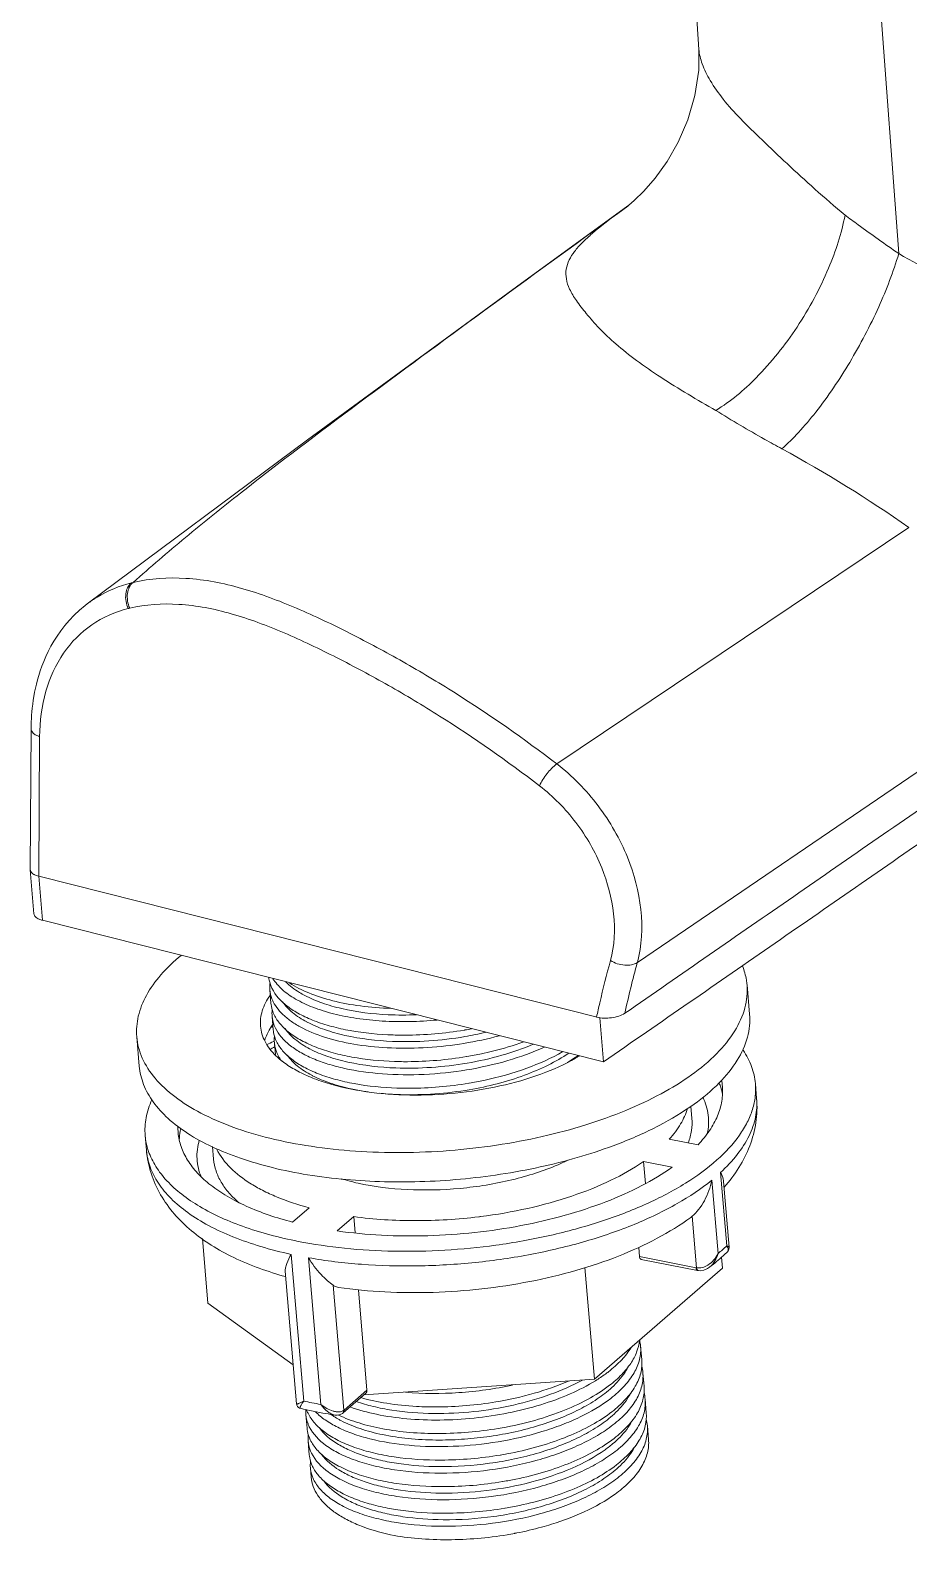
# Model space of a CAD drawing. Header units: millimetres. Extents: x 1931 to 2525, y -1753 to -1333.
# Drawn here: x 2416.53 to 2443.07, y -1498.7 to -1453.1 of the extents above; entities that cross this region are included whole.
import ezdxf

# ---------------------------------------------------------------- set-up
doc = ezdxf.new("R2010")
doc.units = ezdxf.units.MM
doc.header["$LTSCALE"] = 0.1
doc.layers.get('0').update_dxf_attribs({"lineweight": 13})

msp = doc.modelspace()

# ---------------------------------------------------------------- linework, layer by layer
at = {"color": 7, "linetype": 'Continuous'}
for p, q in [((2435.657, -1437.268), (2436.727, -1453.684)), ((2441.38, -1441.287), (2442.761, -1459.849)), ((2434.272, -1458.636), (2434.577, -1458.413)), ((2434.273, -1458.635), (2434.416, -1458.529)), ((2434.577, -1458.413), (2434.585, -1458.407)), ((2434.609, -1458.387), (2434.585, -1458.407)), ((2424.898, -1465.472), (2418.249, -1470.427)), ((2432.433, -1475.263), (2443.066, -1468.118)), ((2418.244, -1470.43), (2418.249, -1470.427)), ((2445.443, -1474.059), (2434.866, -1481.261)), ((2416.526, -1478.446), (2416.553, -1474.196)), ((2416.81, -1474.439), (2416.784, -1478.656)), ((2416.526, -1478.458), (2416.639, -1479.788)), ((2416.548, -1478.519), (2416.564, -1478.541)), ((2416.564, -1478.541), (2416.602, -1478.577)), ((2416.602, -1478.577), (2416.637, -1478.599)), ((2416.896, -1479.986), (2416.784, -1478.656)), ((2416.784, -1478.656), (2433.73, -1482.933)), ((2416.896, -1479.986), (2433.843, -1484.262)), ((2423.765, -1482.084), (2423.8, -1482.491)), ((2438.18, -1481.938), (2438.255, -1482.824)), ((2423.833, -1482.886), (2423.868, -1483.293)), ((2433.73, -1482.933), (2433.743, -1482.924)), ((2433.73, -1482.933), (2433.843, -1484.262)), ((2419.746, -1483.502), (2419.821, -1484.389)), ((2423.891, -1483.639), (2423.874, -1483.647)), ((2423.901, -1483.688), (2423.931, -1484.04)), ((2429.636, -1483.302), (2429.653, -1483.299)), ((2429.704, -1484.104), (2429.719, -1484.101)), ((2429.773, -1484.906), (2429.786, -1484.904)), ((2438.47, -1485.363), (2438.433, -1484.92)), ((2436.483, -1485.601), (2436.515, -1485.975)), ((2420.037, -1486.927), (2419.999, -1486.484)), ((2422.035, -1486.819), (2422.067, -1487.201)), ((2435.832, -1486.596), (2436.701, -1486.767)), ((2435.92, -1487.442), (2435.051, -1487.271)), ((2435.108, -1487.938), (2435.051, -1487.271)), ((2437.379, -1487.605), (2437.567, -1489.821)), ((2437.304, -1490.048), (2437.116, -1487.832)), ((2437.639, -1489.854), (2437.471, -1487.87)), ((2424.448, -1489.1), (2424.948, -1488.668)), ((2426.302, -1488.936), (2425.803, -1489.368)), ((2426.302, -1488.936), (2426.344, -1489.425)), ((2430.115, -1488.936), (2430.132, -1488.934)), ((2436.525, -1488.924), (2436.481, -1488.958)), ((2436.525, -1488.924), (2436.657, -1490.482)), ((2421.729, -1489.597), (2421.895, -1491.549)), ((2424.787, -1494.507), (2424.41, -1490.075)), ((2434.931, -1490.143), (2434.907, -1489.865)), ((2424.93, -1490.177), (2425.306, -1494.609)), ((2433.28, -1490.469), (2433.567, -1493.847)), ((2433.567, -1493.847), (2437.439, -1490.492)), ((2436.642, -1490.48), (2434.931, -1490.143)), ((2436.688, -1490.562), (2434.977, -1490.226)), ((2436.667, -1490.522), (2436.657, -1490.482)), ((2436.683, -1490.55), (2436.667, -1490.522)), ((2437.411, -1490.159), (2437.439, -1490.492)), ((2424.572, -1494.59), (2424.232, -1490.585)), ((2425.999, -1494.786), (2425.678, -1491.01)), ((2436.688, -1490.562), (2436.71, -1490.566)), ((2426.699, -1494.18), (2426.442, -1491.146)), ((2424.472, -1493.416), (2421.895, -1491.549)), ((2434.966, -1492.849), (2435, -1493.257)), ((2435.034, -1493.652), (2435.068, -1494.059)), ((2426.699, -1494.18), (2426.008, -1494.778)), ((2433.567, -1493.847), (2426.608, -1494.32)), ((2424.572, -1494.592), (2424.572, -1494.592)), ((2426.654, -1494.279), (2425.977, -1494.866)), ((2435.102, -1494.454), (2435.137, -1494.861)), ((2424.855, -1494.92), (2424.889, -1495.327)), ((2425.729, -1494.93), (2425.728, -1494.929)), ((2425.96, -1494.88), (2425.977, -1494.863)), ((2425.96, -1494.88), (2425.96, -1494.88)), ((2425.977, -1494.863), (2425.994, -1494.828)), ((2425.994, -1494.828), (2425.999, -1494.786)), ((2428.192, -1494.669), (2428.206, -1494.67)), ((2435.17, -1495.256), (2435.205, -1495.663)), ((2424.923, -1495.722), (2424.957, -1496.129)), ((2430.726, -1496.138), (2430.73, -1496.137)), ((2424.991, -1496.524), (2425.015, -1496.807)), ((2430.794, -1496.94), (2430.802, -1496.938)), ((2430.862, -1497.742), (2430.875, -1497.74)), ((2431.185, -1498.499), (2431.189, -1498.498)), ((2431.189, -1498.498), (2431.196, -1498.496))]:
    msp.add_line(p, q, dxfattribs=at)
for points in [[(2436.726, -1453.677), (2436.722, -1454.303), (2436.607, -1455.077), (2436.393, -1455.809), (2436.103, -1456.479), (2435.764, -1457.068), (2435.406, -1457.565), (2435.059, -1457.964), (2434.774, -1458.244), (2434.609, -1458.387)], [(2434.583, -1458.407), (2431.37, -1460.745), (2424.898, -1465.472)], [(2418.245, -1470.43), (2418.189, -1470.473), (2418.012, -1470.622), (2417.851, -1470.774), (2417.703, -1470.93), (2417.57, -1471.086), (2417.45, -1471.243), (2417.341, -1471.399), (2417.243, -1471.555), (2417.153, -1471.71), (2417.073, -1471.865), (2417.001, -1472.018), (2416.937, -1472.167), (2416.88, -1472.313), (2416.831, -1472.454), (2416.787, -1472.59), (2416.749, -1472.722), (2416.715, -1472.851), (2416.686, -1472.976), (2416.66, -1473.099), (2416.638, -1473.221), (2416.619, -1473.341), (2416.602, -1473.458), (2416.589, -1473.573), (2416.577, -1473.684), (2416.569, -1473.792), (2416.562, -1473.895), (2416.558, -1473.992), (2416.555, -1474.082), (2416.554, -1474.158), (2416.553, -1474.196)], [(2437.586, -1489.996), (2437.623, -1489.944), (2437.639, -1489.882), (2437.639, -1489.854)], [(2436.71, -1490.566), (2436.761, -1490.57), (2436.873, -1490.553), (2436.986, -1490.503), (2437.044, -1490.465)], [(2424.572, -1494.592), (2424.581, -1494.634), (2424.603, -1494.671), (2424.631, -1494.699), (2424.662, -1494.717), (2424.687, -1494.725)], [(2425.728, -1494.929), (2425.8, -1494.934), (2425.894, -1494.916), (2425.96, -1494.88)], [(2425.96, -1494.88), (2425.968, -1494.874), (2425.977, -1494.866)]]:
    msp.add_lwpolyline(points, dxfattribs=at)
for centre, radius, start, end in [((2464.719, -1499.74), 51.152, 126.0861, 126.3277), ((2420.15, -1500.749), 46.733, 54.4168, 61.0644), ((2419.565, -1501.811), 41.08, 55.1044, 61.396), ((2420.455, -1473.317), 3.629, 103.0687, 103.908), ((2420.448, -1474.489), 4.037, 103.1268, 103.8219), ((2416.652, -1478.447), 0.126, 179.6269, 182.9528), ((2416.652, -1478.448), 0.126, 179.696, 182.6136), ((2416.651, -1478.448), 0.125, 182.6152, 189.4594), ((2416.844, -1478.241), 0.414, 239.9101, 242.3146), ((2466.669, -1489.939), 32.966, 164.7385, 167.485), ((2424.734, -1482.003), 0.972, 173.5912, 184.7743), ((2424.801, -1482.805), 0.971, 173.5862, 184.7826), ((2428.165, -1492.534), 10.286, 114.9915, 115.2668), ((2428.21, -1492.629), 10.39, 114.8046, 114.9917), ((2426.383, -1480.215), 3.213, 242.2007, 242.4073), ((2427.803, -1472.668), 10.179, 267.377, 272.2131), ((2427.851, -1472.614), 10.835, 279.5733, 280.6743), ((2428.152, -1492.869), 10.166, 114.8897, 116.0991), ((2424.867, -1483.607), 0.969, 173.5794, 184.7983), ((2427.809, -1473.146), 10.308, 268.2365, 269.5087), ((2427.811, -1472.9), 10.553, 269.507, 270.2136), ((2427.802, -1472.297), 11.157, 270.2474, 279.4623), ((2427.952, -1473.512), 10.13, 279.6763, 283.308), ((2427.464, -1490.112), 7.242, 119.4315, 120.6856), ((2426.466, -1480.989), 3.245, 242.4653, 242.6789), ((2427.87, -1473.099), 11.157, 270.2474, 279.4623), ((2427.933, -1473.496), 10.755, 279.5582, 281.9517), ((2427.874, -1474.045), 10.21, 268.0759, 268.9199), ((2427.879, -1473.777), 10.479, 268.9225, 270.2165), ((2426.54, -1481.78), 3.258, 242.453, 242.9286), ((2427.603, -1478.731), 6.495, 257.5604, 257.6768), ((2427.942, -1474.85), 10.208, 268.0961, 269.0346), ((2427.947, -1474.55), 10.508, 269.0362, 270.2159), ((2427.938, -1473.902), 11.156, 270.247, 279.4626), ((2428.002, -1474.299), 10.754, 279.551, 281.9359), ((2435.596, -1485.639), 1.891, 18.7812, 22.9337), ((2435.698, -1485.605), 1.783, 12.0042, 18.8094), ((2435.711, -1485.151), 1.732, 4.8612, 11.351), ((2427.971, -1476.122), 9.132, 264.2899, 267.7261), ((2427.993, -1475.633), 9.621, 267.7103, 268.0442), ((2427.996, -1475.543), 9.712, 268.0442, 268.3299), ((2422.719, -1486.253), 1.73, 178.3142, 184.8407), ((2429.93, -1481.452), 6.437, 294.844, 296.092), ((2428.17, -1473.33), 15.726, 276.9805, 277.1039), ((2433.715, -1485.64), 5.685, 309.1493, 312.6516), ((2436.703, -1490.173), 0.313, 258.8546, 261.5843), ((2436.628, -1489.8), 0.704, 301.2326, 301.6475), ((2436.703, -1490.018), 0.562, 307.5381, 309.0851), ((2433.767, -1492.952), 1.203, 4.8709, 13.5666), ((2433.83, -1493.755), 1.208, 4.8855, 14.698), ((2427.662, -1481.205), 13.609, 257.803, 258.8657), ((2427.781, -1480.594), 14.232, 258.8701, 259.9867), ((2428.755, -1483.529), 11.156, 270.2469, 279.4627), ((2433.9, -1494.557), 1.207, 4.8787, 14.7004), ((2425.815, -1494.838), 0.964, 175.7352, 184.8224), ((2425.889, -1494.408), 1.077, 199.6808, 205.7453), ((2427.034, -1492.878), 2.482, 234.9569, 237.4639), ((2425.878, -1494.629), 0.198, 307.4301, 310.938), ((2428.759, -1484.543), 10.142, 266.8714, 270.2491), ((2433.969, -1495.359), 1.206, 4.8755, 14.7071), ((2425.889, -1495.641), 0.969, 173.5809, 184.7969), ((2428.824, -1484.333), 11.154, 270.2463, 279.4632), ((2433.353, -1494.753), 1.83, 329.251, 330.8453), ((2425.959, -1496.443), 0.972, 173.5938, 184.7804), ((2428.891, -1485.128), 11.161, 270.2495, 279.4605), ((2428.944, -1485.472), 10.813, 279.505, 281.2039), ((2426.05, -1496.411), 1.068, 201.1693, 203.2104), ((2428.959, -1485.927), 11.165, 270.2508, 279.4592), ((2429.021, -1486.323), 10.763, 279.5233, 281.6674), ((2429.027, -1486.728), 11.166, 270.2515, 279.4587), ((2429.094, -1487.152), 10.737, 279.5462, 281.9159), ((2429.03, -1487.742), 10.152, 268.0215, 268.4897), ((2429.036, -1487.481), 10.413, 268.4923, 270.2197), ((2429.432, -1489.06), 9.598, 285.3521, 287.2007), ((2429.094, -1487.523), 11.173, 270.2551, 279.4564), ((2429.145, -1487.852), 10.84, 279.4796, 280.6961), ((2429.173, -1488.007), 10.682, 280.6984, 280.8542), ((2429.18, -1488.039), 10.65, 280.9129, 281.0583), ((2429.234, -1488.308), 10.375, 281.0463, 285.3058)]:
    msp.add_arc(centre, radius, start, end, dxfattribs=at)
msp.add_ellipse((2426.527, -1494.191), major_axis=(0.173, 0.008), ratio=0.770439, start_param=-0.770312, end_param=0.031821, dxfattribs=at)
for points, knots in [([(2441.139, -1458.685), (2440.831, -1458.429), (2440.241, -1457.919), (2439.411, -1457.155), (2438.663, -1456.444), (2438.004, -1455.808), (2437.466, -1455.221), (2437.079, -1454.663), (2436.82, -1454.158), (2436.736, -1453.827), (2436.726, -1453.677)], [0, 0, 0, 0, 0.177112, 0.345316, 0.499153, 0.633866, 0.750176, 0.851038, 0.933564, 1, 1, 1, 1]), ([(2434.271, -1458.636), (2432.932, -1459.61), (2430.319, -1461.513), (2426.507, -1464.308), (2423.485, -1466.588), (2421.221, -1468.403), (2420.153, -1469.321), (2419.635, -1469.782)], [0, 0, 0, 0, 0.269908, 0.526956, 0.770552, 0.886924, 1, 1, 1, 1]), ([(2434.272, -1458.636), (2434.011, -1458.831), (2433.642, -1459.111), (2433.211, -1459.502), (2432.907, -1459.835), (2432.699, -1460.215), (2432.708, -1460.625), (2432.82, -1460.948), (2433.036, -1461.296), (2433.341, -1461.685), (2433.731, -1462.131), (2434.236, -1462.608), (2434.86, -1463.1), (2435.859, -1463.786), (2436.673, -1464.266), (2437.238, -1464.583)], [0, 0, 0, 0, 0.111664, 0.158369, 0.199134, 0.266637, 0.299269, 0.336609, 0.38254, 0.438926, 0.50602, 0.585181, 0.676597, 0.77808, 1, 1, 1, 1]), ([(2441.139, -1458.685), (2441.037, -1459.235), (2440.651, -1460.416), (2439.746, -1462.085), (2438.592, -1463.543), (2437.684, -1464.315), (2437.238, -1464.583)], [0, 0, 0, 0, 0.231931, 0.511232, 0.784029, 1, 1, 1, 1]), ([(2441.139, -1458.685), (2441.27, -1458.782), (2441.806, -1459.177), (2442.349, -1459.562), (2442.761, -1459.849)], [0, 0, 0, 0, 0.244653, 1, 1, 1, 1]), ([(2442.761, -1459.849), (2442.601, -1460.4), (2442.164, -1461.525), (2441.322, -1463.129), (2440.479, -1464.382), (2439.766, -1465.233), (2439.409, -1465.59), (2439.232, -1465.745)], [0, 0, 0, 0, 0.247662, 0.520183, 0.782063, 0.898369, 1, 1, 1, 1]), ([(2439.232, -1465.745), (2439.059, -1465.651), (2438.385, -1465.279), (2437.723, -1464.887), (2437.238, -1464.583)], [0, 0, 0, 0, 0.256554, 1, 1, 1, 1]), ([(2454.723, -1468.623), (2453.074, -1469.822), (2449.744, -1472.212), (2444.686, -1475.74), (2439.588, -1479.263), (2436.187, -1481.618), (2434.486, -1482.795)], [0, 0, 0, 0, 0.247597, 0.497674, 0.748818, 1, 1, 1, 1]), ([(2418.249, -1470.427), (2418.346, -1470.353), (2418.755, -1470.075), (2419.222, -1469.884), (2419.583, -1469.794)], [0, 0, 0, 0, 0.247179, 1, 1, 1, 1]), ([(2419.483, -1470.569), (2419.454, -1470.502), (2419.411, -1470.353), (2419.4, -1470.08), (2419.484, -1469.867), (2419.583, -1469.794)], [0, 0, 0, 0, 0.269797, 0.553502, 1, 1, 1, 1]), ([(2419.635, -1469.781), (2419.536, -1469.854), (2419.452, -1470.064), (2419.459, -1470.337), (2419.501, -1470.487), (2419.531, -1470.558)], [0, 0, 0, 0, 0.447004, 0.719747, 1, 1, 1, 1]), ([(2419.635, -1469.781), (2420.155, -1469.661), (2421.274, -1469.587), (2422.945, -1469.919), (2424.592, -1470.541), (2426.206, -1471.314), (2427.803, -1472.169), (2429.915, -1473.436), (2431.442, -1474.503), (2432.433, -1475.263)], [0, 0, 0, 0, 0.112174, 0.232073, 0.356, 0.481831, 0.608634, 0.737119, 1, 1, 1, 1]), ([(2454.407, -1469.863), (2452.732, -1471.082), (2449.349, -1473.509), (2444.209, -1477.092), (2439.029, -1480.672), (2435.572, -1483.066), (2433.843, -1484.262)], [0, 0, 0, 0, 0.247492, 0.497534, 0.748747, 1, 1, 1, 1]), ([(2431.912, -1475.923), (2430.938, -1475.176), (2429.438, -1474.127), (2427.362, -1472.882), (2425.795, -1472.043), (2424.223, -1471.29), (2422.642, -1470.692), (2421.063, -1470.376), (2420.015, -1470.445), (2419.531, -1470.558)], [0, 0, 0, 0, 0.266692, 0.397009, 0.52566, 0.652762, 0.775592, 0.892102, 1, 1, 1, 1]), ([(2419.484, -1470.569), (2419.094, -1470.666), (2418.34, -1470.997), (2417.462, -1471.892), (2416.925, -1473.086), (2416.814, -1473.978), (2416.811, -1474.439)], [0, 0, 0, 0, 0.237654, 0.475142, 0.726513, 1, 1, 1, 1]), ([(2416.553, -1474.196), (2416.552, -1474.247), (2416.603, -1474.329), (2416.706, -1474.397), (2416.773, -1474.426), (2416.81, -1474.439)], [0, 0, 0, 0, 0.410925, 0.682598, 1, 1, 1, 1]), ([(2432.433, -1475.263), (2432.321, -1475.343), (2432.128, -1475.554), (2431.969, -1475.791), (2431.912, -1475.923)], [0, 0, 0, 0, 0.490292, 1, 1, 1, 1]), ([(2432.433, -1475.263), (2432.903, -1475.624), (2433.535, -1476.271), (2434.193, -1477.268), (2434.921, -1478.756), (2435.145, -1480.235), (2434.866, -1481.261)], [0, 0, 0, 0, 0.262459, 0.395657, 0.527979, 1, 1, 1, 1]), ([(2434.053, -1481.201), (2434.3, -1480.297), (2434.104, -1478.995), (2433.462, -1477.686), (2432.883, -1476.809), (2432.326, -1476.24), (2431.912, -1475.923)], [0, 0, 0, 0, 0.472068, 0.604359, 0.737532, 1, 1, 1, 1]), ([(2416.526, -1478.454), (2416.527, -1478.475), (2416.548, -1478.537), (2416.643, -1478.612), (2416.732, -1478.643), (2416.784, -1478.656)], [0, 0, 0, 0, 0.189576, 0.53795, 1, 1, 1, 1]), ([(2416.896, -1479.986), (2416.861, -1479.977), (2416.785, -1479.952), (2416.684, -1479.894), (2416.642, -1479.821), (2416.639, -1479.788)], [0, 0, 0, 0, 0.320959, 0.707594, 1, 1, 1, 1]), ([(2421.086, -1481.044), (2420.866, -1481.225), (2420.473, -1481.594), (2420.024, -1482.215), (2419.764, -1482.856), (2419.728, -1483.295), (2419.746, -1483.502)], [0, 0, 0, 0, 0.294405, 0.553863, 0.785053, 1, 1, 1, 1]), ([(2433.635, -1482.909), (2433.667, -1482.765), (2433.795, -1482.193), (2433.938, -1481.624), (2434.054, -1481.201)], [0, 0, 0, 0, 0.25141, 1, 1, 1, 1]), ([(2434.866, -1481.261), (2434.758, -1481.333), (2434.456, -1481.368), (2434.182, -1481.28), (2434.053, -1481.201)], [0, 0, 0, 0, 0.461455, 1, 1, 1, 1]), ([(2438.18, -1481.938), (2438.175, -1481.889), (2438.151, -1481.693), (2438.097, -1481.502), (2438.042, -1481.364)], [0, 0, 0, 0, 0.247568, 1, 1, 1, 1]), ([(2423.734, -1481.713), (2423.737, -1481.74), (2423.755, -1481.853), (2423.792, -1481.962), (2423.829, -1482.04)], [0, 0, 0, 0, 0.24664, 1, 1, 1, 1]), ([(2428.819, -1482.997), (2428.542, -1483.023), (2427.989, -1483.055), (2427.176, -1483.04), (2426.408, -1482.962), (2425.705, -1482.824), (2425.083, -1482.633), (2424.557, -1482.39), (2424.142, -1482.103), (2423.935, -1481.869), (2423.86, -1481.749)], [0, 0, 0, 0, 0.157517, 0.312402, 0.459234, 0.593713, 0.716618, 0.826058, 0.920143, 1, 1, 1, 1]), ([(2424.824, -1482.259), (2424.767, -1482.229), (2424.562, -1482.113), (2424.37, -1481.971), (2424.249, -1481.849)], [0, 0, 0, 0, 0.273256, 1, 1, 1, 1]), ([(2424.359, -1481.875), (2424.541, -1481.997), (2424.967, -1482.211), (2425.69, -1482.439), (2426.525, -1482.592), (2427.118, -1482.637), (2427.428, -1482.646)], [0, 0, 0, 0, 0.206012, 0.44378, 0.708576, 1, 1, 1, 1]), ([(2423.482, -1483.185), (2423.476, -1483.108), (2423.479, -1482.95), (2423.549, -1482.627), (2423.67, -1482.399), (2423.77, -1482.257)], [0, 0, 0, 0, 0.233532, 0.474288, 1, 1, 1, 1]), ([(2423.868, -1482.444), (2423.853, -1482.415), (2423.803, -1482.301), (2423.773, -1482.177), (2423.765, -1482.084)], [0, 0, 0, 0, 0.256085, 1, 1, 1, 1]), ([(2423.829, -1482.04), (2423.932, -1482.253), (2424.207, -1482.544), (2424.669, -1482.834), (2425.119, -1483.036), (2425.634, -1483.201), (2426.427, -1483.376), (2427.057, -1483.435), (2427.491, -1483.449)], [0, 0, 0, 0, 0.174512, 0.281597, 0.402643, 0.536034, 0.679673, 1, 1, 1, 1]), ([(2427.338, -1482.837), (2426.867, -1482.815), (2426.188, -1482.733), (2425.354, -1482.498), (2424.99, -1482.346), (2424.824, -1482.259)], [0, 0, 0, 0, 0.544916, 0.784405, 1, 1, 1, 1]), ([(2436.503, -1484.654), (2436.774, -1484.459), (2437.256, -1484.06), (2437.818, -1483.378), (2438.1, -1482.768), (2438.188, -1482.287), (2438.189, -1482.052), (2438.18, -1481.938)], [0, 0, 0, 0, 0.300144, 0.561343, 0.789912, 0.896234, 1, 1, 1, 1]), ([(2423.8, -1482.491), (2423.802, -1482.521), (2423.818, -1482.642), (2423.858, -1482.759), (2423.898, -1482.842)], [0, 0, 0, 0, 0.246788, 1, 1, 1, 1]), ([(2430.698, -1483.472), (2430.345, -1483.568), (2429.627, -1483.722), (2428.536, -1483.844), (2427.46, -1483.86), (2426.448, -1483.769), (2425.546, -1483.575), (2424.891, -1483.329), (2424.462, -1483.082), (2424.138, -1482.835), (2423.948, -1482.607), (2423.868, -1482.444)], [0, 0, 0, 0, 0.151009, 0.302362, 0.452543, 0.594299, 0.720913, 0.832268, 0.881084, 0.925001, 1, 1, 1, 1]), ([(2424.884, -1483.057), (2424.731, -1482.976), (2424.459, -1482.805), (2424.234, -1482.572), (2424.152, -1482.452)], [0, 0, 0, 0, 0.543583, 1, 1, 1, 1]), ([(2433.635, -1482.909), (2433.781, -1482.946), (2434.015, -1482.951), (2434.301, -1482.89), (2434.433, -1482.832), (2434.486, -1482.795)], [0, 0, 0, 0, 0.515755, 0.77741, 1, 1, 1, 1]), ([(2423.946, -1484.074), (2423.817, -1483.949), (2423.65, -1483.74), (2423.52, -1483.423), (2423.489, -1483.264), (2423.482, -1483.185)], [0, 0, 0, 0, 0.526983, 0.767293, 1, 1, 1, 1]), ([(2423.846, -1483.143), (2423.819, -1483.181), (2423.724, -1483.325), (2423.649, -1483.484), (2423.611, -1483.605)], [0, 0, 0, 0, 0.26404, 1, 1, 1, 1]), ([(2423.936, -1483.246), (2423.922, -1483.218), (2423.871, -1483.103), (2423.841, -1482.979), (2423.833, -1482.886)], [0, 0, 0, 0, 0.256071, 1, 1, 1, 1]), ([(2423.898, -1482.842), (2423.946, -1482.942), (2424.081, -1483.141), (2424.364, -1483.401), (2424.731, -1483.633), (2425.177, -1483.834), (2425.688, -1483.999), (2426.474, -1484.175), (2427.1, -1484.235), (2427.531, -1484.25)], [0, 0, 0, 0, 0.082578, 0.175671, 0.28264, 0.403521, 0.536731, 0.680146, 1, 1, 1, 1]), ([(2432.058, -1483.813), (2431.701, -1483.976), (2430.928, -1484.256), (2429.708, -1484.529), (2428.436, -1484.662), (2427.199, -1484.651), (2426.225, -1484.519), (2425.529, -1484.337), (2425.076, -1484.174), (2424.682, -1483.981), (2424.356, -1483.761), (2424.104, -1483.521), (2423.981, -1483.338), (2423.936, -1483.246)], [0, 0, 0, 0, 0.136314, 0.284149, 0.432894, 0.579154, 0.712658, 0.772798, 0.828726, 0.879494, 0.924675, 0.964392, 1, 1, 1, 1]), ([(2424.966, -1483.866), (2424.81, -1483.785), (2424.535, -1483.613), (2424.306, -1483.38), (2424.223, -1483.258)], [0, 0, 0, 0, 0.543825, 1, 1, 1, 1]), ([(2427.475, -1483.642), (2426.991, -1483.623), (2426.294, -1483.544), (2425.438, -1483.307), (2425.064, -1483.151), (2424.895, -1483.062)], [0, 0, 0, 0, 0.54563, 0.784872, 1, 1, 1, 1]), ([(2438.255, -1482.824), (2438.265, -1482.939), (2438.263, -1483.173), (2438.175, -1483.654), (2437.893, -1484.265), (2437.332, -1484.946), (2436.849, -1485.346), (2436.579, -1485.54)], [0, 0, 0, 0, 0.103766, 0.210088, 0.438656, 0.699855, 1, 1, 1, 1]), ([(2419.746, -1483.502), (2419.755, -1483.612), (2419.793, -1483.832), (2419.947, -1484.269), (2420.295, -1484.8), (2420.907, -1485.358), (2421.707, -1485.849), (2422.676, -1486.264), (2423.793, -1486.595), (2425.032, -1486.834), (2426.365, -1486.976), (2427.76, -1487.018), (2429.183, -1486.957), (2430.602, -1486.796), (2431.981, -1486.538), (2433.288, -1486.19), (2434.493, -1485.76), (2435.566, -1485.259), (2436.212, -1484.863), (2436.503, -1484.654)], [0, 0, 0, 0, 0.017749, 0.035897, 0.074692, 0.118668, 0.168919, 0.225682, 0.288592, 0.356866, 0.42943, 0.505009, 0.582199, 0.659532, 0.735535, 0.808787, 0.877983, 0.942002, 1, 1, 1, 1]), ([(2423.868, -1483.293), (2423.87, -1483.323), (2423.886, -1483.444), (2423.926, -1483.561), (2423.966, -1483.644)], [0, 0, 0, 0, 0.246755, 1, 1, 1, 1]), ([(2424.004, -1484.049), (2423.99, -1484.02), (2423.939, -1483.905), (2423.909, -1483.781), (2423.901, -1483.688)], [0, 0, 0, 0, 0.25601, 1, 1, 1, 1]), ([(2423.966, -1483.644), (2424.014, -1483.745), (2424.149, -1483.944), (2424.432, -1484.203), (2424.8, -1484.436), (2425.246, -1484.637), (2425.758, -1484.802), (2426.545, -1484.978), (2427.171, -1485.038), (2427.603, -1485.052)], [0, 0, 0, 0, 0.082544, 0.17564, 0.28261, 0.403498, 0.536704, 0.680128, 1, 1, 1, 1]), ([(2429.655, -1483.498), (2429.294, -1483.56), (2428.568, -1483.644), (2427.838, -1483.657), (2427.475, -1483.642)], [0, 0, 0, 0, 0.5021, 1, 1, 1, 1]), ([(2430.16, -1484.018), (2430.271, -1483.994), (2430.702, -1483.896), (2431.127, -1483.769), (2431.436, -1483.657)], [0, 0, 0, 0, 0.256779, 1, 1, 1, 1]), ([(2433.124, -1484.082), (2432.799, -1484.277), (2432.067, -1484.62), (2430.859, -1484.984), (2429.536, -1485.213), (2428.177, -1485.292), (2426.868, -1485.216), (2425.85, -1485.023), (2425.129, -1484.788), (2424.667, -1484.584), (2424.271, -1484.352), (2424.044, -1484.17), (2423.946, -1484.074)], [0, 0, 0, 0, 0.117948, 0.250655, 0.392194, 0.535628, 0.673818, 0.800196, 0.857323, 0.909758, 0.95729, 1, 1, 1, 1]), ([(2424.116, -1484.233), (2424.105, -1484.218), (2424.064, -1484.159), (2424.027, -1484.097), (2424.004, -1484.049)], [0, 0, 0, 0, 0.255547, 1, 1, 1, 1]), ([(2425.033, -1484.668), (2424.878, -1484.587), (2424.604, -1484.416), (2424.376, -1484.184), (2424.293, -1484.063)], [0, 0, 0, 0, 0.54366, 1, 1, 1, 1]), ([(2427.568, -1484.445), (2427.083, -1484.427), (2426.383, -1484.35), (2425.523, -1484.115), (2425.147, -1483.96), (2424.976, -1483.872)], [0, 0, 0, 0, 0.545478, 0.784663, 1, 1, 1, 1]), ([(2431.723, -1483.73), (2431.414, -1483.861), (2430.755, -1484.088), (2430.076, -1484.24), (2429.723, -1484.3)], [0, 0, 0, 0, 0.483539, 1, 1, 1, 1]), ([(2432.792, -1483.997), (2432.596, -1484.132), (2432.163, -1484.379), (2431.174, -1484.798), (2430.359, -1485.005), (2429.791, -1485.102)], [0, 0, 0, 0, 0.221775, 0.463274, 1, 1, 1, 1]), ([(2430.226, -1484.82), (2430.666, -1484.727), (2431.487, -1484.499), (2432.268, -1484.152), (2432.614, -1483.952)], [0, 0, 0, 0, 0.529289, 1, 1, 1, 1]), ([(2433.077, -1484.069), (2433.052, -1484.088), (2432.949, -1484.161), (2432.842, -1484.231), (2432.76, -1484.281)], [0, 0, 0, 0, 0.244196, 1, 1, 1, 1]), ([(2438.433, -1484.919), (2438.418, -1484.744), (2438.336, -1484.385), (2438.164, -1484.061), (2438.06, -1483.906)], [0, 0, 0, 0, 0.486446, 1, 1, 1, 1]), ([(2434.267, -1486.745), (2433.556, -1487.018), (2432.04, -1487.462), (2429.674, -1487.839), (2427.265, -1487.932), (2425.311, -1487.765), (2423.865, -1487.476), (2422.898, -1487.196), (2422.038, -1486.853), (2421.299, -1486.453), (2420.695, -1486.002), (2420.234, -1485.503), (2419.93, -1484.964), (2419.837, -1484.577), (2419.821, -1484.389)], [0, 0, 0, 0, 0.143321, 0.296047, 0.449756, 0.59591, 0.663762, 0.727019, 0.785087, 0.837617, 0.884602, 0.9265, 0.96438, 1, 1, 1, 1]), ([(2429.723, -1484.3), (2429.366, -1484.361), (2428.649, -1484.445), (2427.927, -1484.459), (2427.568, -1484.445)], [0, 0, 0, 0, 0.501964, 1, 1, 1, 1]), ([(2426.203, -1485.073), (2425.996, -1485.027), (2425.604, -1484.921), (2425.228, -1484.768), (2425.057, -1484.68)], [0, 0, 0, 0, 0.526019, 1, 1, 1, 1]), ([(2426.769, -1485.173), (2426.721, -1485.167), (2426.536, -1485.14), (2426.352, -1485.106), (2426.216, -1485.076)], [0, 0, 0, 0, 0.257547, 1, 1, 1, 1]), ([(2430.594, -1489.798), (2431.142, -1489.723), (2432.209, -1489.532), (2433.731, -1489.119), (2435.108, -1488.596), (2436.294, -1487.979), (2437.253, -1487.288), (2437.863, -1486.639), (2438.192, -1486.1), (2438.354, -1485.707), (2438.439, -1485.312), (2438.444, -1485.048), (2438.433, -1484.919)], [0, 0, 0, 0, 0.16718, 0.32734, 0.476581, 0.611709, 0.730616, 0.832862, 0.878385, 0.920823, 0.961009, 1, 1, 1, 1]), ([(2437.436, -1485.004), (2437.449, -1485.151), (2437.435, -1485.456), (2437.298, -1485.91), (2437.051, -1486.356), (2436.827, -1486.632), (2436.701, -1486.767)], [0, 0, 0, 0, 0.225023, 0.461101, 0.717376, 1, 1, 1, 1]), ([(2420.203, -1485.406), (2420.124, -1485.578), (2420.005, -1485.932), (2419.984, -1486.305), (2419.999, -1486.484)], [0, 0, 0, 0, 0.513942, 1, 1, 1, 1]), ([(2429.791, -1485.102), (2429.447, -1485.161), (2428.756, -1485.244), (2428.06, -1485.26), (2427.713, -1485.25)], [0, 0, 0, 0, 0.501639, 1, 1, 1, 1]), ([(2436.579, -1485.54), (2436.244, -1485.78), (2435.494, -1486.229), (2434.696, -1486.581), (2434.267, -1486.745)], [0, 0, 0, 0, 0.472736, 1, 1, 1, 1]), ([(2436.98, -1486.427), (2437.019, -1486.245), (2437.04, -1485.864), (2436.927, -1485.5), (2436.845, -1485.332)], [0, 0, 0, 0, 0.497447, 1, 1, 1, 1]), ([(2438.47, -1485.363), (2438.486, -1485.551), (2438.461, -1485.945), (2438.253, -1486.526), (2437.886, -1487.093), (2437.561, -1487.436), (2437.379, -1487.605)], [0, 0, 0, 0, 0.219525, 0.452881, 0.710848, 1, 1, 1, 1]), ([(2438.47, -1485.363), (2438.491, -1485.605), (2438.474, -1486.097), (2438.284, -1486.808), (2437.951, -1487.467), (2437.654, -1487.862), (2437.491, -1488.049)], [0, 0, 0, 0, 0.248823, 0.497358, 0.746671, 1, 1, 1, 1]), ([(2435.832, -1486.596), (2435.96, -1486.454), (2436.181, -1486.165), (2436.332, -1485.832), (2436.379, -1485.669)], [0, 0, 0, 0, 0.528291, 1, 1, 1, 1]), ([(2436.515, -1485.975), (2436.525, -1486.096), (2436.516, -1486.347), (2436.449, -1486.588), (2436.403, -1486.706)], [0, 0, 0, 0, 0.489357, 1, 1, 1, 1]), ([(2424.448, -1489.1), (2423.972, -1488.977), (2423.294, -1488.752), (2422.483, -1488.339), (2421.986, -1488.006), (2421.581, -1487.643), (2421.274, -1487.251), (2421.07, -1486.835), (2421.008, -1486.543), (2420.995, -1486.399)], [0, 0, 0, 0, 0.317909, 0.458781, 0.58711, 0.703409, 0.809116, 0.906762, 1, 1, 1, 1]), ([(2421.078, -1486.274), (2421.071, -1486.302), (2421.047, -1486.413), (2421.033, -1486.527), (2421.029, -1486.612)], [0, 0, 0, 0, 0.253507, 1, 1, 1, 1]), ([(2419.999, -1486.484), (2420.002, -1486.52), (2420.018, -1486.662), (2420.05, -1486.803), (2420.082, -1486.906)], [0, 0, 0, 0, 0.248682, 1, 1, 1, 1]), ([(2420.082, -1486.906), (2420.133, -1487.066), (2420.278, -1487.385), (2420.607, -1487.825), (2421.045, -1488.235), (2421.587, -1488.61), (2422.225, -1488.948), (2423.229, -1489.356), (2424.049, -1489.57), (2424.62, -1489.683)], [0, 0, 0, 0, 0.090525, 0.188191, 0.295467, 0.413794, 0.543761, 0.685274, 1, 1, 1, 1]), ([(2421.634, -1486.623), (2421.58, -1486.806), (2421.53, -1487.191), (2421.62, -1487.568), (2421.692, -1487.743)], [0, 0, 0, 0, 0.502197, 1, 1, 1, 1]), ([(2422.155, -1486.889), (2422.368, -1487.319), (2422.869, -1487.765), (2423.548, -1488.15), (2424.137, -1488.421), (2424.615, -1488.578), (2424.948, -1488.668)], [0, 0, 0, 0, 0.425867, 0.555553, 0.694695, 1, 1, 1, 1]), ([(2424.242, -1490.748), (2423.706, -1490.601), (2422.933, -1490.327), (2421.998, -1489.817), (2421.39, -1489.379), (2420.866, -1488.871), (2420.445, -1488.287), (2420.152, -1487.633), (2420.057, -1487.164), (2420.037, -1486.927)], [0, 0, 0, 0, 0.275855, 0.404144, 0.527249, 0.646843, 0.764712, 0.882282, 1, 1, 1, 1]), ([(2424.41, -1490.075), (2424.1, -1490.008), (2423.506, -1489.857), (2422.669, -1489.568), (2421.93, -1489.229), (2421.298, -1488.843), (2420.782, -1488.415), (2420.39, -1487.95), (2420.131, -1487.452), (2420.051, -1487.1), (2420.037, -1486.927)], [0, 0, 0, 0, 0.166413, 0.32119, 0.463288, 0.592277, 0.708466, 0.813188, 0.909046, 1, 1, 1, 1]), ([(2422.853, -1488.53), (2422.739, -1488.436), (2422.534, -1488.24), (2422.29, -1487.911), (2422.128, -1487.564), (2422.077, -1487.321), (2422.067, -1487.201)], [0, 0, 0, 0, 0.279285, 0.534731, 0.772232, 1, 1, 1, 1]), ([(2432.635, -1487.293), (2432.197, -1487.496), (2431.235, -1487.824), (2429.709, -1488.099), (2428.139, -1488.164), (2427.101, -1488.058), (2426.607, -1487.961)], [0, 0, 0, 0, 0.235401, 0.49313, 0.754434, 1, 1, 1, 1]), ([(2430.132, -1488.934), (2430.611, -1488.873), (2431.542, -1488.713), (2432.864, -1488.349), (2434.039, -1487.881), (2434.741, -1487.486), (2435.051, -1487.271)], [0, 0, 0, 0, 0.276695, 0.540589, 0.783764, 1, 1, 1, 1]), ([(2435.92, -1487.442), (2435.628, -1487.649), (2434.976, -1488.038), (2433.888, -1488.52), (2432.664, -1488.921), (2431.34, -1489.228), (2429.953, -1489.434), (2428.545, -1489.531), (2427.157, -1489.517), (2426.246, -1489.431), (2425.803, -1489.368)], [0, 0, 0, 0, 0.102269, 0.216012, 0.339291, 0.469561, 0.603902, 0.739186, 0.872236, 1, 1, 1, 1]), ([(2426.607, -1487.961), (2426.548, -1487.95), (2426.319, -1487.902), (2426.092, -1487.843), (2425.926, -1487.793)], [0, 0, 0, 0, 0.257569, 1, 1, 1, 1]), ([(2437.471, -1487.873), (2437.469, -1487.851), (2437.454, -1487.757), (2437.415, -1487.668), (2437.379, -1487.605)], [0, 0, 0, 0, 0.232389, 1, 1, 1, 1]), ([(2437.116, -1487.832), (2436.791, -1488.098), (2436.039, -1488.595), (2434.755, -1489.207), (2433.281, -1489.713), (2431.667, -1490.097), (2429.97, -1490.345), (2428.248, -1490.448), (2426.561, -1490.403), (2425.461, -1490.271), (2424.93, -1490.177)], [0, 0, 0, 0, 0.099153, 0.211462, 0.334824, 0.466266, 0.602284, 0.739101, 0.872885, 1, 1, 1, 1]), ([(2437.116, -1487.832), (2437.072, -1488.048), (2436.959, -1488.361), (2436.732, -1488.715), (2436.597, -1488.864), (2436.525, -1488.924)], [0, 0, 0, 0, 0.525413, 0.776196, 1, 1, 1, 1]), ([(2436.481, -1488.958), (2436.159, -1489.193), (2435.452, -1489.626), (2434.284, -1490.156), (2432.994, -1490.589), (2431.611, -1490.918), (2430.169, -1491.138), (2428.703, -1491.242), (2427.254, -1491.23), (2426.301, -1491.14), (2425.836, -1491.074)], [0, 0, 0, 0, 0.107835, 0.223535, 0.346641, 0.47553, 0.607949, 0.741275, 0.872789, 1, 1, 1, 1]), ([(2426.302, -1488.936), (2426.915, -1489.019), (2428.179, -1489.096), (2429.442, -1489.018), (2430.081, -1488.94)], [0, 0, 0, 0, 0.490092, 1, 1, 1, 1]), ([(2424.41, -1490.075), (2424.36, -1490.166), (2424.292, -1490.297), (2424.237, -1490.471), (2424.229, -1490.55), (2424.232, -1490.586)], [0, 0, 0, 0, 0.56988, 0.802144, 1, 1, 1, 1]), ([(2424.62, -1489.683), (2425.083, -1489.774), (2426.045, -1489.913), (2427.527, -1489.999), (2429.056, -1489.968), (2430.082, -1489.868), (2430.594, -1489.798)], [0, 0, 0, 0, 0.236062, 0.484995, 0.741528, 1, 1, 1, 1]), ([(2436.997, -1490.399), (2437.065, -1490.357), (2437.185, -1490.252), (2437.273, -1490.119), (2437.304, -1490.048)], [0, 0, 0, 0, 0.508345, 1, 1, 1, 1]), ([(2437.586, -1489.996), (2437.545, -1490.036), (2437.372, -1490.2), (2437.189, -1490.353), (2437.046, -1490.463)], [0, 0, 0, 0, 0.24316, 1, 1, 1, 1]), ([(2437.304, -1490.048), (2437.284, -1490.127), (2437.223, -1490.277), (2437.119, -1490.404), (2437.058, -1490.454)], [0, 0, 0, 0, 0.505412, 1, 1, 1, 1]), ([(2437.586, -1489.996), (2437.596, -1489.986), (2437.612, -1489.961), (2437.614, -1489.916), (2437.598, -1489.868), (2437.579, -1489.837), (2437.567, -1489.821)], [0, 0, 0, 0, 0.216274, 0.43476, 0.69194, 1, 1, 1, 1]), ([(2437.567, -1489.821), (2437.577, -1489.825), (2437.595, -1489.831), (2437.618, -1489.84), (2437.631, -1489.846), (2437.639, -1489.852), (2437.639, -1489.854)], [0, 0, 0, 0, 0.401402, 0.703395, 0.902123, 1, 1, 1, 1]), ([(2425.678, -1491.01), (2425.62, -1490.968), (2425.492, -1490.863), (2425.225, -1490.6), (2425.04, -1490.357), (2424.93, -1490.177)], [0, 0, 0, 0, 0.192287, 0.4383, 1, 1, 1, 1]), ([(2434.977, -1490.226), (2434.97, -1490.224), (2434.954, -1490.215), (2434.937, -1490.185), (2434.932, -1490.158), (2434.931, -1490.143)], [0, 0, 0, 0, 0.186989, 0.536623, 1, 1, 1, 1]), ([(2436.642, -1490.48), (2436.643, -1490.49), (2436.647, -1490.521), (2436.667, -1490.558), (2436.688, -1490.562)], [0, 0, 0, 0, 0.330285, 1, 1, 1, 1]), ([(2436.657, -1490.482), (2436.713, -1490.491), (2436.833, -1490.482), (2436.941, -1490.433), (2436.993, -1490.402)], [0, 0, 0, 0, 0.482383, 1, 1, 1, 1]), ([(2436.71, -1490.566), (2436.707, -1490.566), (2436.697, -1490.563), (2436.688, -1490.556), (2436.683, -1490.55)], [0, 0, 0, 0, 0.233408, 1, 1, 1, 1]), ([(2425.678, -1491.01), (2425.69, -1491.018), (2425.738, -1491.049), (2425.794, -1491.068), (2425.835, -1491.074)], [0, 0, 0, 0, 0.25885, 1, 1, 1, 1]), ([(2434.028, -1494.029), (2434.157, -1493.929), (2434.389, -1493.726), (2434.668, -1493.389), (2434.857, -1493.041), (2434.918, -1492.797), (2434.93, -1492.678)], [0, 0, 0, 0, 0.293216, 0.5531, 0.784654, 1, 1, 1, 1]), ([(2434.681, -1492.884), (2434.6, -1493.019), (2434.39, -1493.287), (2434.136, -1493.512), (2433.993, -1493.622)], [0, 0, 0, 0, 0.466072, 1, 1, 1, 1]), ([(2434.966, -1492.85), (2434.977, -1492.984), (2434.952, -1493.269), (2434.775, -1493.68), (2434.472, -1494.075), (2434.21, -1494.31), (2434.062, -1494.424)], [0, 0, 0, 0, 0.21494, 0.44436, 0.702447, 1, 1, 1, 1]), ([(2434.096, -1494.831), (2434.244, -1494.717), (2434.506, -1494.483), (2434.809, -1494.087), (2434.986, -1493.676), (2435.012, -1493.392), (2435, -1493.257)], [0, 0, 0, 0, 0.297536, 0.5557, 0.785078, 1, 1, 1, 1]), ([(2433.993, -1493.622), (2433.963, -1493.645), (2433.837, -1493.741), (2433.705, -1493.829), (2433.603, -1493.892)], [0, 0, 0, 0, 0.24243, 1, 1, 1, 1]), ([(2434.591, -1493.473), (2434.563, -1493.527), (2434.428, -1493.757), (2434.247, -1493.957), (2434.096, -1494.096)], [0, 0, 0, 0, 0.228646, 1, 1, 1, 1]), ([(2435.034, -1493.652), (2435.045, -1493.787), (2435.02, -1494.071), (2434.843, -1494.482), (2434.54, -1494.878), (2434.278, -1495.112), (2434.13, -1495.226)], [0, 0, 0, 0, 0.214933, 0.444285, 0.702445, 1, 1, 1, 1]), ([(2433.603, -1493.892), (2433.359, -1494.042), (2432.82, -1494.317), (2431.932, -1494.64), (2430.958, -1494.884), (2429.938, -1495.036), (2428.913, -1495.095), (2427.924, -1495.059), (2427.012, -1494.929), (2426.446, -1494.776), (2426.187, -1494.682)], [0, 0, 0, 0, 0.112359, 0.236302, 0.369489, 0.505007, 0.639806, 0.771088, 0.892017, 1, 1, 1, 1]), ([(2431.094, -1494.022), (2430.561, -1494.139), (2429.486, -1494.29), (2428.4, -1494.288), (2427.867, -1494.241)], [0, 0, 0, 0, 0.504682, 1, 1, 1, 1]), ([(2433.206, -1493.871), (2432.899, -1494.041), (2432.216, -1494.339), (2431.112, -1494.654), (2429.927, -1494.846), (2429.119, -1494.885), (2428.716, -1494.881)], [0, 0, 0, 0, 0.226485, 0.478733, 0.740202, 1, 1, 1, 1]), ([(2434.096, -1494.096), (2433.958, -1494.223), (2433.644, -1494.465), (2433.108, -1494.775), (2432.493, -1495.047), (2431.568, -1495.362), (2430.574, -1495.57), (2429.554, -1495.671), (2429.04, -1495.686), (2428.784, -1495.683)], [0, 0, 0, 0, 0.099463, 0.209461, 0.32782, 0.455848, 0.727671, 0.863966, 1, 1, 1, 1]), ([(2430.59, -1494.533), (2430.98, -1494.468), (2431.727, -1494.301), (2432.45, -1494.048), (2432.788, -1493.901)], [0, 0, 0, 0, 0.517984, 1, 1, 1, 1]), ([(2430.658, -1495.335), (2430.991, -1495.28), (2431.637, -1495.141), (2432.544, -1494.849), (2433.346, -1494.489), (2433.819, -1494.191), (2434.028, -1494.029)], [0, 0, 0, 0, 0.278244, 0.542372, 0.782635, 1, 1, 1, 1]), ([(2434.164, -1495.634), (2434.312, -1495.519), (2434.575, -1495.285), (2434.877, -1494.89), (2435.054, -1494.479), (2435.08, -1494.194), (2435.068, -1494.059)], [0, 0, 0, 0, 0.29754, 0.555709, 0.78508, 1, 1, 1, 1]), ([(2424.572, -1494.592), (2424.572, -1494.598), (2424.592, -1494.596), (2424.609, -1494.59), (2424.636, -1494.58), (2424.666, -1494.567), (2424.718, -1494.543), (2424.758, -1494.523), (2424.787, -1494.507)], [0, 0, 0, 0, 0.074029, 0.158988, 0.274819, 0.419276, 0.590068, 1, 1, 1, 1]), ([(2424.787, -1494.507), (2424.767, -1494.534), (2424.74, -1494.574), (2424.709, -1494.624), (2424.693, -1494.655), (2424.681, -1494.682), (2424.676, -1494.702), (2424.676, -1494.718), (2424.683, -1494.725), (2424.687, -1494.725)], [0, 0, 0, 0, 0.398048, 0.563753, 0.703791, 0.816252, 0.899782, 0.955913, 1, 1, 1, 1]), ([(2434.062, -1494.424), (2433.776, -1494.645), (2433.287, -1494.931), (2432.576, -1495.235), (2431.757, -1495.514), (2430.662, -1495.763), (2429.315, -1495.9), (2428.012, -1495.875), (2426.995, -1495.716), (2426.282, -1495.504), (2425.828, -1495.315), (2425.447, -1495.096), (2425.233, -1494.921), (2425.143, -1494.829)], [0, 0, 0, 0, 0.114914, 0.178317, 0.24617, 0.38979, 0.534557, 0.676161, 0.803405, 0.860421, 0.912614, 0.959203, 1, 1, 1, 1]), ([(2425.306, -1494.609), (2425.361, -1494.655), (2425.478, -1494.733), (2425.637, -1494.802), (2425.765, -1494.831), (2425.876, -1494.838), (2425.96, -1494.817), (2425.999, -1494.786)], [0, 0, 0, 0, 0.282487, 0.556243, 0.684125, 0.802114, 1, 1, 1, 1]), ([(2425.728, -1494.929), (2425.69, -1494.923), (2425.611, -1494.894), (2425.46, -1494.795), (2425.364, -1494.688), (2425.306, -1494.609)], [0, 0, 0, 0, 0.215513, 0.459829, 1, 1, 1, 1]), ([(2428.716, -1494.881), (2428.292, -1494.876), (2427.676, -1494.832), (2426.897, -1494.68), (2426.541, -1494.577), (2426.374, -1494.519)], [0, 0, 0, 0, 0.5347, 0.775981, 1, 1, 1, 1]), ([(2426.51, -1494.402), (2426.769, -1494.476), (2427.327, -1494.594), (2427.894, -1494.652), (2428.192, -1494.669)], [0, 0, 0, 0, 0.474587, 1, 1, 1, 1]), ([(2434.66, -1494.273), (2434.632, -1494.327), (2434.497, -1494.558), (2434.316, -1494.759), (2434.164, -1494.898)], [0, 0, 0, 0, 0.228598, 1, 1, 1, 1]), ([(2435.102, -1494.454), (2435.113, -1494.589), (2435.088, -1494.874), (2434.911, -1495.285), (2434.608, -1495.68), (2434.346, -1495.914), (2434.198, -1496.029)], [0, 0, 0, 0, 0.214933, 0.444351, 0.702473, 1, 1, 1, 1]), ([(2425.729, -1494.93), (2425.639, -1494.916), (2425.29, -1494.858), (2424.943, -1494.786), (2424.687, -1494.725)], [0, 0, 0, 0, 0.255178, 1, 1, 1, 1]), ([(2424.957, -1495.28), (2424.943, -1495.251), (2424.892, -1495.137), (2424.863, -1495.012), (2424.855, -1494.919)], [0, 0, 0, 0, 0.256008, 1, 1, 1, 1]), ([(2424.919, -1494.876), (2424.971, -1494.983), (2425.119, -1495.197), (2425.433, -1495.472), (2425.842, -1495.715), (2426.337, -1495.92), (2426.905, -1496.084), (2427.776, -1496.249), (2428.466, -1496.291), (2428.94, -1496.289)], [0, 0, 0, 0, 0.080942, 0.173254, 0.280205, 0.401459, 0.53486, 0.67935, 1, 1, 1, 1]), ([(2425.911, -1495.094), (2425.892, -1495.084), (2425.82, -1495.045), (2425.75, -1495.004), (2425.699, -1494.971)], [0, 0, 0, 0, 0.256742, 1, 1, 1, 1]), ([(2425.835, -1494.928), (2426.036, -1495.025), (2426.478, -1495.19), (2427.204, -1495.362), (2428.012, -1495.467), (2428.579, -1495.488), (2428.872, -1495.487)], [0, 0, 0, 0, 0.215085, 0.453824, 0.717523, 1, 1, 1, 1]), ([(2428.784, -1495.683), (2428.503, -1495.68), (2427.962, -1495.652), (2427.194, -1495.538), (2426.511, -1495.36), (2426.097, -1495.191), (2425.911, -1495.094)], [0, 0, 0, 0, 0.285028, 0.548655, 0.78711, 1, 1, 1, 1]), ([(2425.977, -1494.866), (2425.988, -1494.856), (2426.007, -1494.828), (2426.009, -1494.795), (2426.008, -1494.778)], [0, 0, 0, 0, 0.476319, 1, 1, 1, 1]), ([(2434.164, -1494.898), (2434.027, -1495.024), (2433.714, -1495.265), (2433.181, -1495.574), (2432.569, -1495.847), (2431.647, -1496.162), (2430.408, -1496.422), (2429.385, -1496.49), (2428.874, -1496.485)], [0, 0, 0, 0, 0.099477, 0.209494, 0.32782, 0.455773, 0.727676, 1, 1, 1, 1]), ([(2431.045, -1496.079), (2431.348, -1496.019), (2431.931, -1495.877), (2432.75, -1495.595), (2433.475, -1495.255), (2433.905, -1494.98), (2434.096, -1494.831)], [0, 0, 0, 0, 0.278709, 0.541288, 0.781338, 1, 1, 1, 1]), ([(2434.726, -1495.078), (2434.698, -1495.132), (2434.563, -1495.362), (2434.383, -1495.562), (2434.232, -1495.701)], [0, 0, 0, 0, 0.228565, 1, 1, 1, 1]), ([(2434.951, -1495.644), (2435.019, -1495.522), (2435.124, -1495.268), (2435.148, -1494.992), (2435.137, -1494.861)], [0, 0, 0, 0, 0.515517, 1, 1, 1, 1]), ([(2424.889, -1495.327), (2424.892, -1495.357), (2424.908, -1495.478), (2424.947, -1495.595), (2424.987, -1495.678)], [0, 0, 0, 0, 0.246722, 1, 1, 1, 1]), ([(2434.13, -1495.226), (2433.98, -1495.342), (2433.652, -1495.561), (2433.109, -1495.844), (2432.499, -1496.092), (2431.599, -1496.379), (2430.402, -1496.619), (2428.952, -1496.716), (2427.78, -1496.64), (2426.922, -1496.475), (2426.363, -1496.312), (2425.873, -1496.108), (2425.37, -1495.811), (2425.068, -1495.506), (2424.957, -1495.28)], [0, 0, 0, 0, 0.057469, 0.119651, 0.186186, 0.257447, 0.406945, 0.556315, 0.698577, 0.762636, 0.821874, 0.875744, 0.923319, 1, 1, 1, 1]), ([(2428.874, -1496.485), (2428.467, -1496.482), (2427.874, -1496.442), (2427.121, -1496.304), (2426.623, -1496.17), (2426.178, -1496.002), (2425.702, -1495.755), (2425.399, -1495.507), (2425.262, -1495.317)], [0, 0, 0, 0, 0.312783, 0.454946, 0.587225, 0.709331, 0.819237, 1, 1, 1, 1]), ([(2435.17, -1495.256), (2435.181, -1495.391), (2435.156, -1495.676), (2434.979, -1496.087), (2434.676, -1496.482), (2434.414, -1496.716), (2434.266, -1496.831)], [0, 0, 0, 0, 0.214923, 0.444309, 0.702464, 1, 1, 1, 1]), ([(2425.025, -1496.082), (2425.011, -1496.053), (2424.96, -1495.939), (2424.931, -1495.815), (2424.923, -1495.722)], [0, 0, 0, 0, 0.256031, 1, 1, 1, 1]), ([(2424.987, -1495.678), (2425.039, -1495.786), (2425.187, -1495.999), (2425.501, -1496.274), (2425.91, -1496.517), (2426.405, -1496.722), (2426.973, -1496.886), (2427.844, -1497.051), (2428.534, -1497.093), (2429.008, -1497.091)], [0, 0, 0, 0, 0.080914, 0.173252, 0.280198, 0.401457, 0.534867, 0.67933, 1, 1, 1, 1]), ([(2434.198, -1496.029), (2434.048, -1496.144), (2433.72, -1496.363), (2433.177, -1496.646), (2432.567, -1496.895), (2431.667, -1497.181), (2430.47, -1497.421), (2429.02, -1497.518), (2427.849, -1497.442), (2426.991, -1497.277), (2426.431, -1497.114), (2425.941, -1496.91), (2425.438, -1496.613), (2425.136, -1496.308), (2425.025, -1496.082)], [0, 0, 0, 0, 0.057469, 0.119667, 0.186192, 0.257444, 0.406932, 0.556314, 0.698568, 0.762642, 0.821876, 0.875742, 0.923316, 1, 1, 1, 1]), ([(2433.89, -1495.977), (2433.583, -1496.197), (2432.863, -1496.582), (2431.652, -1496.988), (2430.314, -1497.239), (2429.388, -1497.292), (2428.927, -1497.288)], [0, 0, 0, 0, 0.217629, 0.466907, 0.734017, 1, 1, 1, 1]), ([(2431.198, -1496.864), (2431.492, -1496.804), (2432.059, -1496.661), (2432.855, -1496.381), (2433.559, -1496.048), (2433.977, -1495.778), (2434.164, -1495.634)], [0, 0, 0, 0, 0.278713, 0.540878, 0.780933, 1, 1, 1, 1]), ([(2434.232, -1495.701), (2434.206, -1495.725), (2434.096, -1495.822), (2433.98, -1495.912), (2433.89, -1495.977)], [0, 0, 0, 0, 0.241112, 1, 1, 1, 1]), ([(2434.232, -1496.436), (2434.376, -1496.324), (2434.633, -1496.097), (2434.844, -1495.825), (2434.925, -1495.688)], [0, 0, 0, 0, 0.534388, 1, 1, 1, 1]), ([(2434.3, -1497.238), (2434.448, -1497.123), (2434.711, -1496.889), (2435.013, -1496.494), (2435.19, -1496.083), (2435.216, -1495.798), (2435.205, -1495.664)], [0, 0, 0, 0, 0.297543, 0.55565, 0.785069, 1, 1, 1, 1]), ([(2434.795, -1495.88), (2434.767, -1495.934), (2434.632, -1496.164), (2434.451, -1496.364), (2434.3, -1496.503)], [0, 0, 0, 0, 0.228701, 1, 1, 1, 1]), ([(2424.957, -1496.129), (2424.96, -1496.159), (2424.976, -1496.28), (2425.015, -1496.397), (2425.055, -1496.48)], [0, 0, 0, 0, 0.246782, 1, 1, 1, 1]), ([(2425.055, -1496.48), (2425.103, -1496.58), (2425.238, -1496.779), (2425.52, -1497.038), (2425.886, -1497.27), (2426.331, -1497.471), (2426.841, -1497.636), (2427.625, -1497.812), (2428.249, -1497.873), (2428.679, -1497.888)], [0, 0, 0, 0, 0.082627, 0.175724, 0.282711, 0.403578, 0.536798, 0.680192, 1, 1, 1, 1]), ([(2428.927, -1497.288), (2428.522, -1497.284), (2427.931, -1497.243), (2427.181, -1497.105), (2426.684, -1496.97), (2426.241, -1496.802), (2425.767, -1496.555), (2425.466, -1496.308), (2425.329, -1496.118)], [0, 0, 0, 0, 0.312785, 0.454957, 0.587212, 0.709292, 0.819192, 1, 1, 1, 1]), ([(2431.311, -1497.657), (2431.601, -1497.596), (2432.159, -1497.454), (2432.942, -1497.175), (2433.636, -1496.845), (2434.048, -1496.579), (2434.232, -1496.436)], [0, 0, 0, 0, 0.278684, 0.540621, 0.780698, 1, 1, 1, 1]), ([(2425.054, -1496.797), (2425.046, -1496.775), (2425.015, -1496.686), (2424.997, -1496.594), (2424.991, -1496.524)], [0, 0, 0, 0, 0.253462, 1, 1, 1, 1]), ([(2427.413, -1498.546), (2427.085, -1498.474), (2426.616, -1498.337), (2426.052, -1498.076), (2425.706, -1497.863), (2425.423, -1497.627), (2425.209, -1497.371), (2425.066, -1497.096), (2425.023, -1496.902), (2425.015, -1496.807)], [0, 0, 0, 0, 0.320751, 0.462772, 0.591736, 0.707961, 0.812789, 0.908826, 1, 1, 1, 1]), ([(2434.266, -1496.831), (2434.115, -1496.948), (2433.783, -1497.169), (2433.232, -1497.454), (2432.615, -1497.705), (2431.703, -1497.992), (2430.491, -1498.23), (2429.028, -1498.321), (2427.849, -1498.237), (2426.989, -1498.062), (2426.432, -1497.893), (2425.948, -1497.682), (2425.552, -1497.434), (2425.253, -1497.155), (2425.115, -1496.94), (2425.069, -1496.832)], [0, 0, 0, 0, 0.057739, 0.120255, 0.187216, 0.258924, 0.409144, 0.559091, 0.701217, 0.764957, 0.823851, 0.877141, 0.92397, 0.964338, 1, 1, 1, 1]), ([(2428.997, -1498.09), (2428.591, -1498.086), (2427.999, -1498.045), (2427.249, -1497.907), (2426.752, -1497.772), (2426.309, -1497.604), (2425.835, -1497.357), (2425.534, -1497.11), (2425.397, -1496.92)], [0, 0, 0, 0, 0.312819, 0.454976, 0.587263, 0.70935, 0.819237, 1, 1, 1, 1]), ([(2434.3, -1496.503), (2434.162, -1496.63), (2433.848, -1496.871), (2433.314, -1497.181), (2432.7, -1497.453), (2431.776, -1497.768), (2430.534, -1498.028), (2429.509, -1498.095), (2428.997, -1498.09)], [0, 0, 0, 0, 0.09949, 0.209506, 0.327875, 0.455876, 0.72776, 1, 1, 1, 1]), ([(2432.27, -1498.229), (2432.655, -1498.11), (2433.364, -1497.84), (2434.021, -1497.455), (2434.3, -1497.238)], [0, 0, 0, 0, 0.532398, 1, 1, 1, 1]), ([(2427.413, -1498.546), (2427.688, -1498.598), (2428.263, -1498.675), (2428.844, -1498.697), (2429.144, -1498.696)], [0, 0, 0, 0, 0.482149, 1, 1, 1, 1])]:
    msp.add_open_spline(points, degree=3, knots=knots, dxfattribs=at)
msp.add_open_spline([(2416.528, -1478.468), (2416.531, -1478.486), (2416.538, -1478.504), (2416.548, -1478.519)], degree=3, dxfattribs=at)

doc.saveas('drawing.dxf')
